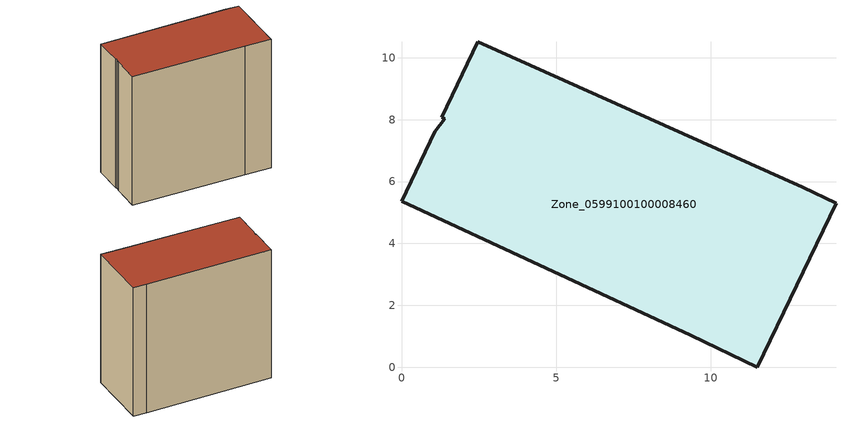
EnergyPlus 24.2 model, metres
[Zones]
Zone_0599100100008460
 floor ground (C_G): 1.3,8.08 2.47,10.52 12.96,5.81 14.04,5.29 11.5,0 9.34,1.04 0,5.37 1.08,7.61 1.39,8.04 z0
 wall outside (C_F): 2.47,10.52 1.3,8.08 1.39,8.04 1.08,7.61 0,5.37 9.34,1.04 11.5,0 14.04,5.29 12.96,5.81 2.47,10.52 z0:12.21
 roof outside (C_R): 1.39,8.04 1.08,7.61 0,5.37 9.34,1.04 11.5,0 14.04,5.29 12.96,5.81 2.47,10.52 1.3,8.08 z12.21
[BUILDING]
Pand.0599100100008460: North Axis=0; Terrain=City; Loads Convergence Tolerance Value=0.04; Temperature Convergence Tolerance Value=0.4; Solar Distribution=FullExterior; Maximum Number of Warmup Days=25; Minimum Number of Warmup Days=1
[Site:Location]
Rotterdam.The.Hague.AP_ZH_NLD Design_Conditions: Latitude=51.96; Longitude=4.45; Time Zone=1; Elevation=-4.5
[SITE:GROUNDTEMPERATURE:BUILDINGSURFACE]
18, 18, 18, 18, 18, 18, 18, 18, 18, 18, 18, 18
[MATERIAL] Thermal Absorptance=0.9; Solar Absorptance=0.7; Visible Absorptance=0.7
Name | Roughness | Thickness | Conductivity | Density | Specific Heat
G.TI.2015-2018 | MediumSmooth | 0.15 | 0.0428571 | 540 | 1210
F.TI.2015-2018 | Rough | 0.3 | 0.0666667 | 1920 | 840
R.TI.2015-2018 | MediumRough | 0.2 | 0.0333333 | 1500 | 1000
[CONSTRUCTION]
C_G: G.TI.2015-2018
C_F: F.TI.2015-2018
C_R: R.TI.2015-2018
[ZONE]
Zone_0599100100008460: Type=1; Multiplier=1; Ceiling Height=Autocalculate; Volume=Autocalculate; Floor Area=autocalculate; Part of Total Floor Area=Yes
[ZONEINFILTRATION:DESIGNFLOWRATE]
Infil_Zone_0599100100008460: Zone or ZoneList or Space or SpaceList=Zone_0599100100008460; Schedule=AlwaysOn; Design Flow Rate Calculation Method=Flow/Area; Flow Rate per Floor Area=0.0015; Constant Term Coefficient=1; Temperature Term Coefficient=0; Velocity Term Coefficient=0; Velocity Squared Term Coefficient=0
[HVACTEMPLATE:ZONE:IDEALLOADSAIRSYSTEM]
Zone_0599100100008460: Maximum Heating Supply Air Temperature=50; Minimum Cooling Supply Air Temperature=13; Maximum Heating Supply Air Humidity Ratio=0.0156; Minimum Cooling Supply Air Humidity Ratio=0.0077; Heating Limit=NoLimit; Cooling Limit=NoLimit; Dehumidification Control Type=ConstantSensibleHeatRatio; Cooling Sensible Heat Ratio=0.7; Dehumidification Setpoint=60; Humidification Control Type=None; Humidification Setpoint=30; Outdoor Air Method=None; Outdoor Air Flow Rate per Person=0.00944; Outdoor Air Flow Rate per Zone Floor Area=0; Outdoor Air Flow Rate per Zone=0; Demand Controlled Ventilation Type=None; Outdoor Air Economizer Type=NoEconomizer; Heat Recovery Type=None; Sensible Heat Recovery Effectiveness=0.7; Latent Heat Recovery Effectiveness=0.65
[ZONECONTROL:THERMOSTAT]
ThermostatControl_Zone_0599100100008460: Zone or ZoneList=Zone_0599100100008460; Control Type Schedule=DualSetpointControlType; Control 1=Thermostat_Zone_0599100100008460; Temperature Difference Between Cutout And Setpoint=0
[THERMOSTATSETPOINT:DUALSETPOINT]
Thermostat_Zone_0599100100008460: Heating Setpoint Temperature Schedule=HeatingSetpoint_Zone_0599100100008460; Cooling Setpoint Temperature Schedule=CoolingSetpoint_Zone_0599100100008460
[SCHEDULE:COMPACT]
HeatingSetpoint_Zone_0599100100008460: Through: 12/31, For: AllDays, Until: 24:00, 21
CoolingSetpoint_Zone_0599100100008460: Through: 12/31, For: AllDays, Until: 24:00, 24
DualSetpointControlType: Through: 12/31, For: AllDays, Until: 24:00, 4
AlwaysOn: Through: 12/31, For: AllDays, Until: 24:00, 1
